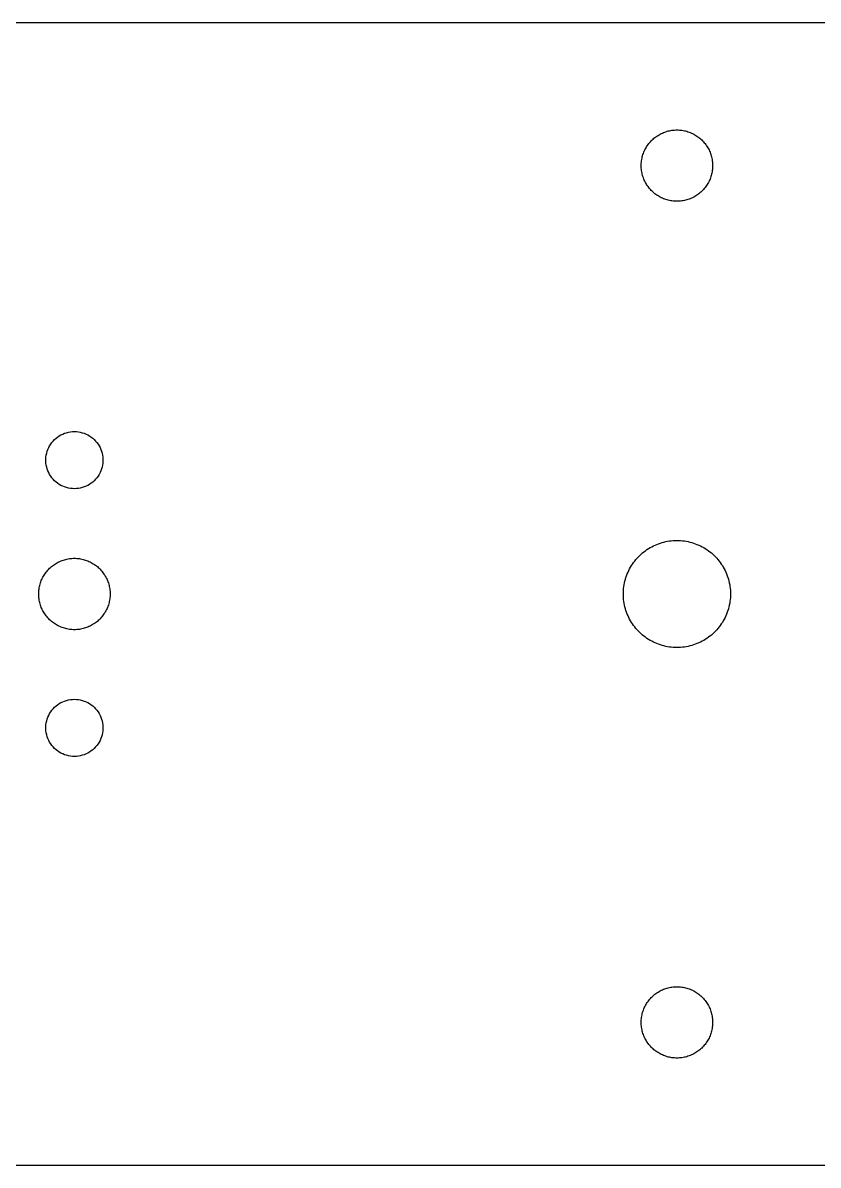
# Model space of a CAD drawing. Header units: metres. Extents: x -32 to 336, y -32 to 32.
# Drawn here: x 12.1 to 56.7, y -32 to 32 of the extents above; entities that cross this region are included whole.
import ezdxf

# ---------------------------------------------------------------- set-up
doc = ezdxf.new("R2010")
doc.units = ezdxf.units.M

msp = doc.modelspace()

# ---------------------------------------------------------------- linework, layer by layer
for p, q in [((304, 32), (0, 32)), ((47.5187, 25.576), (47.5744, 25.618)), ((47.5744, 25.618), (47.6316, 25.6581)), ((47.6316, 25.6581), (47.6902, 25.6961)), ((47.6902, 25.6961), (47.75, 25.732)), ((47.75, 25.732), (47.8111, 25.7659)), ((47.8111, 25.7659), (47.8733, 25.7976)), ((47.8733, 25.7976), (47.9365, 25.8271)), ((47.9365, 25.8271), (48.0008, 25.8544)), ((48.0008, 25.8544), (48.066, 25.8794)), ((48.066, 25.8794), (48.132, 25.9021)), ((48.132, 25.9021), (48.1987, 25.9225)), ((48.1987, 25.9225), (48.2662, 25.9406)), ((48.2662, 25.9406), (48.3342, 25.9563)), ((48.3342, 25.9563), (48.4027, 25.9696)), ((48.4027, 25.9696), (48.4717, 25.9805)), ((48.4717, 25.9805), (48.541, 25.989)), ((48.541, 25.989), (48.6105, 25.9951)), ((48.6105, 25.9951), (48.6802, 25.9988)), ((48.6802, 25.9988), (48.75, 26)), ((48.75, 26), (48.8198, 25.9988)), ((48.8198, 25.9988), (48.8895, 25.9951)), ((48.8895, 25.9951), (48.959, 25.989)), ((48.959, 25.989), (49.0283, 25.9805)), ((49.0283, 25.9805), (49.0973, 25.9696)), ((49.0973, 25.9696), (49.1658, 25.9563)), ((49.1658, 25.9563), (49.2338, 25.9406)), ((49.2338, 25.9406), (49.3013, 25.9225)), ((49.3013, 25.9225), (49.368, 25.9021)), ((49.368, 25.9021), (49.434, 25.8794)), ((49.434, 25.8794), (49.4992, 25.8544)), ((49.4992, 25.8544), (49.5635, 25.8271)), ((49.5635, 25.8271), (49.6267, 25.7976)), ((49.6267, 25.7976), (49.6889, 25.7659)), ((49.6889, 25.7659), (49.75, 25.732)), ((49.75, 25.732), (49.8098, 25.6961)), ((49.8098, 25.6961), (49.8684, 25.6581)), ((49.8684, 25.6581), (49.9256, 25.618)), ((49.9256, 25.618), (49.9813, 25.576)), ((46.9841, 24.9389), (47.018, 25)), ((47.018, 25), (47.0539, 25.0598)), ((47.0539, 25.0598), (47.0919, 25.1184)), ((47.0919, 25.1184), (47.132, 25.1756)), ((47.132, 25.1756), (47.174, 25.2313)), ((47.174, 25.2313), (47.2179, 25.2856)), ((47.2179, 25.2856), (47.2637, 25.3383)), ((47.2637, 25.3383), (47.3113, 25.3893)), ((47.3113, 25.3893), (47.3607, 25.4387)), ((47.3607, 25.4387), (47.4117, 25.4863)), ((47.4117, 25.4863), (47.4644, 25.5321)), ((47.4644, 25.5321), (47.5187, 25.576)), ((49.9813, 25.576), (50.0356, 25.5321)), ((50.0356, 25.5321), (50.0883, 25.4863)), ((50.0883, 25.4863), (50.1393, 25.4387)), ((50.1393, 25.4387), (50.1887, 25.3893)), ((50.1887, 25.3893), (50.2363, 25.3383)), ((50.2363, 25.3383), (50.2821, 25.2856)), ((50.2821, 25.2856), (50.326, 25.2313)), ((50.326, 25.2313), (50.368, 25.1756)), ((50.368, 25.1756), (50.4081, 25.1184)), ((50.4081, 25.1184), (50.4461, 25.0598)), ((50.4461, 25.0598), (50.482, 25)), ((50.482, 25), (50.5159, 24.9389)), ((46.7695, 24.2783), (46.7804, 24.3473)), ((46.7804, 24.3473), (46.7937, 24.4158)), ((46.7937, 24.4158), (46.8094, 24.4838)), ((46.8094, 24.4838), (46.8275, 24.5513)), ((46.8275, 24.5513), (46.8479, 24.618)), ((46.8479, 24.618), (46.8706, 24.684)), ((46.8706, 24.684), (46.8956, 24.7492)), ((46.8956, 24.7492), (46.9229, 24.8135)), ((46.9229, 24.8135), (46.9524, 24.8767)), ((46.9524, 24.8767), (46.9841, 24.9389)), ((50.5159, 24.9389), (50.5476, 24.8767)), ((50.5476, 24.8767), (50.5771, 24.8135)), ((50.5771, 24.8135), (50.6044, 24.7492)), ((50.6044, 24.7492), (50.6294, 24.684)), ((50.6294, 24.684), (50.6521, 24.618)), ((50.6521, 24.618), (50.6725, 24.5513)), ((50.6725, 24.5513), (50.6906, 24.4838)), ((50.6906, 24.4838), (50.7063, 24.4158)), ((50.7063, 24.4158), (50.7196, 24.3473)), ((50.7196, 24.3473), (50.7305, 24.2783)), ((46.75, 24), (46.7512, 24.0698)), ((46.7512, 23.9302), (46.75, 24)), ((46.7512, 24.0698), (46.7549, 24.1395)), ((46.7549, 23.8605), (46.7512, 23.9302)), ((46.7549, 24.1395), (46.761, 24.209)), ((46.761, 23.7909), (46.7549, 23.8605)), ((46.761, 24.209), (46.7695, 24.2783)), ((46.7695, 23.7216), (46.761, 23.7909)), ((46.7804, 23.6527), (46.7695, 23.7216)), ((50.7305, 23.7216), (50.7196, 23.6527)), ((50.7305, 24.2783), (50.739, 24.209)), ((50.739, 23.7909), (50.7305, 23.7216)), ((50.739, 24.209), (50.7451, 24.1395)), ((50.7451, 23.8605), (50.739, 23.7909)), ((50.7451, 24.1395), (50.7488, 24.0698)), ((50.7488, 23.9302), (50.7451, 23.8605)), ((50.7488, 24.0698), (50.75, 24)), ((50.75, 24), (50.7488, 23.9302)), ((46.7937, 23.5842), (46.7804, 23.6527)), ((46.8094, 23.5161), (46.7937, 23.5842)), ((46.8275, 23.4487), (46.8094, 23.5161)), ((46.8479, 23.382), (46.8275, 23.4487)), ((46.8706, 23.3159), (46.8479, 23.382)), ((46.8956, 23.2508), (46.8706, 23.3159)), ((46.9229, 23.1865), (46.8956, 23.2508)), ((46.9524, 23.1232), (46.9229, 23.1865)), ((46.9841, 23.0611), (46.9524, 23.1232)), ((47.018, 23), (46.9841, 23.0611)), ((50.5159, 23.0611), (50.482, 23)), ((50.5476, 23.1232), (50.5159, 23.0611)), ((50.5771, 23.1865), (50.5476, 23.1232)), ((50.6044, 23.2508), (50.5771, 23.1865)), ((50.6294, 23.3159), (50.6044, 23.2508)), ((50.6521, 23.382), (50.6294, 23.3159)), ((50.6725, 23.4487), (50.6521, 23.382)), ((50.6906, 23.5161), (50.6725, 23.4487)), ((50.7063, 23.5842), (50.6906, 23.5161)), ((50.7196, 23.6527), (50.7063, 23.5842)), ((47.0539, 22.9402), (47.018, 23)), ((47.0919, 22.8816), (47.0539, 22.9402)), ((47.132, 22.8244), (47.0919, 22.8816)), ((47.174, 22.7687), (47.132, 22.8244)), ((47.2179, 22.7144), (47.174, 22.7687)), ((47.2637, 22.6617), (47.2179, 22.7144)), ((47.3113, 22.6107), (47.2637, 22.6617)), ((47.3607, 22.5613), (47.3113, 22.6107)), ((47.4117, 22.5137), (47.3607, 22.5613)), ((47.4644, 22.4679), (47.4117, 22.5137)), ((47.5187, 22.424), (47.4644, 22.4679)), ((47.5744, 22.382), (47.5187, 22.424)), ((49.9813, 22.424), (49.9256, 22.382)), ((50.0356, 22.4679), (49.9813, 22.424)), ((50.0883, 22.5137), (50.0356, 22.4679)), ((50.1393, 22.5613), (50.0883, 22.5137)), ((50.1887, 22.6107), (50.1393, 22.5613)), ((50.2363, 22.6617), (50.1887, 22.6107)), ((50.2821, 22.7144), (50.2363, 22.6617)), ((50.326, 22.7687), (50.2821, 22.7144)), ((50.368, 22.8244), (50.326, 22.7687)), ((50.4081, 22.8816), (50.368, 22.8244)), ((50.4461, 22.9402), (50.4081, 22.8816)), ((50.482, 23), (50.4461, 22.9402)), ((47.6316, 22.3419), (47.5744, 22.382)), ((47.6902, 22.3039), (47.6316, 22.3419)), ((47.75, 22.2679), (47.6902, 22.3039)), ((47.8111, 22.2341), (47.75, 22.2679)), ((47.8733, 22.2024), (47.8111, 22.2341)), ((47.9365, 22.1729), (47.8733, 22.2024)), ((48.0008, 22.1456), (47.9365, 22.1729)), ((48.066, 22.1206), (48.0008, 22.1456)), ((48.132, 22.0979), (48.066, 22.1206)), ((48.1987, 22.0775), (48.132, 22.0979)), ((48.2662, 22.0594), (48.1987, 22.0775)), ((48.3342, 22.0437), (48.2662, 22.0594)), ((48.4027, 22.0304), (48.3342, 22.0437)), ((48.4717, 22.0195), (48.4027, 22.0304)), ((48.541, 22.011), (48.4717, 22.0195)), ((48.6105, 22.0049), (48.541, 22.011)), ((48.6802, 22.0012), (48.6105, 22.0049)), ((48.75, 22), (48.6802, 22.0012)), ((48.8198, 22.0012), (48.75, 22)), ((48.8895, 22.0049), (48.8198, 22.0012)), ((48.959, 22.011), (48.8895, 22.0049)), ((49.0283, 22.0195), (48.959, 22.011)), ((49.0973, 22.0304), (49.0283, 22.0195)), ((49.1658, 22.0437), (49.0973, 22.0304)), ((49.2338, 22.0594), (49.1658, 22.0437)), ((49.3013, 22.0775), (49.2338, 22.0594)), ((49.368, 22.0979), (49.3013, 22.0775)), ((49.434, 22.1206), (49.368, 22.0979)), ((49.4992, 22.1456), (49.434, 22.1206)), ((49.5635, 22.1729), (49.4992, 22.1456)), ((49.6267, 22.2024), (49.5635, 22.1729)), ((49.6889, 22.2341), (49.6267, 22.2024)), ((49.75, 22.2679), (49.6889, 22.2341)), ((49.8098, 22.3039), (49.75, 22.2679)), ((49.8684, 22.3419), (49.8098, 22.3039)), ((49.9256, 22.382), (49.8684, 22.3419)), ((14.2488, 8.9127), (14.3492, 8.96167)), ((14.3492, 8.96167), (14.4528, 9.00349)), ((14.4528, 9.00349), (14.559, 9.03801)), ((14.559, 9.03801), (14.6673, 9.06503)), ((14.6673, 9.06503), (14.7773, 9.08443)), ((14.7773, 9.08443), (14.8884, 9.0961)), ((14.8884, 9.0961), (15, 9.09999)), ((15, 9.09999), (15.1116, 9.0961)), ((15.1116, 9.0961), (15.2227, 9.08443)), ((15.2227, 9.08443), (15.3327, 9.06503)), ((15.3327, 9.06503), (15.441, 9.03801)), ((15.441, 9.03801), (15.5472, 9.00349)), ((15.5472, 9.00349), (15.6508, 8.96167)), ((15.6508, 8.96167), (15.7511, 8.9127)), ((13.6143, 8.29999), (13.6735, 8.3947)), ((13.6735, 8.3947), (13.7392, 8.48505)), ((13.7392, 8.48505), (13.811, 8.5706)), ((13.811, 8.5706), (13.8885, 8.65094)), ((13.8885, 8.65094), (13.9715, 8.72566)), ((13.9715, 8.72566), (14.0595, 8.79442)), ((14.0595, 8.79442), (14.1521, 8.85687)), ((14.1521, 8.85687), (14.2488, 8.9127)), ((15.7511, 8.9127), (15.8479, 8.85687)), ((15.8479, 8.85687), (15.9404, 8.79442)), ((15.9404, 8.79442), (16.0285, 8.72566)), ((16.0285, 8.72566), (16.1115, 8.65094)), ((16.1115, 8.65094), (16.189, 8.5706)), ((16.189, 8.5706), (16.2608, 8.48505)), ((16.2608, 8.48505), (16.3264, 8.3947)), ((16.3264, 8.3947), (16.3856, 8.29999)), ((13.4088, 7.66724), (13.4243, 7.77783)), ((13.4243, 7.77783), (13.4475, 7.88707)), ((13.4475, 7.88707), (13.4783, 7.99442)), ((13.4783, 7.99442), (13.5165, 8.09937)), ((13.5165, 8.09937), (13.5619, 8.20139)), ((13.5619, 8.20139), (13.6143, 8.29999)), ((16.3856, 8.29999), (16.4381, 8.20139)), ((16.4381, 8.20139), (16.4835, 8.09937)), ((16.4835, 8.09937), (16.5217, 7.99442)), ((16.5217, 7.99442), (16.5525, 7.88707)), ((16.5525, 7.88707), (16.5757, 7.77783)), ((16.5757, 7.77783), (16.5912, 7.66724)), ((13.401, 7.55583), (13.4088, 7.66724)), ((13.401, 7.44415), (13.401, 7.55583)), ((13.4088, 7.33275), (13.401, 7.44415)), ((13.4243, 7.22215), (13.4088, 7.33275)), ((13.4475, 7.11292), (13.4243, 7.22215)), ((13.4783, 7.00557), (13.4475, 7.11292)), ((16.5525, 7.11292), (16.5217, 7.00557)), ((16.5757, 7.22215), (16.5525, 7.11292)), ((16.5912, 7.33275), (16.5757, 7.22215)), ((16.5912, 7.66724), (16.599, 7.55583)), ((16.599, 7.44415), (16.5912, 7.33275)), ((16.599, 7.55583), (16.599, 7.44415)), ((13.5165, 6.90062), (13.4783, 7.00557)), ((13.5619, 6.7986), (13.5165, 6.90062)), ((13.6143, 6.7), (13.5619, 6.7986)), ((13.6735, 6.60529), (13.6143, 6.7)), ((13.7392, 6.51494), (13.6735, 6.60529)), ((13.811, 6.42938), (13.7392, 6.51494)), ((13.8885, 6.34904), (13.811, 6.42938)), ((16.189, 6.42938), (16.1115, 6.34904)), ((16.2608, 6.51494), (16.189, 6.42938)), ((16.3264, 6.60529), (16.2608, 6.51494)), ((16.3856, 6.7), (16.3264, 6.60529)), ((16.4381, 6.7986), (16.3856, 6.7)), ((16.4835, 6.90062), (16.4381, 6.7986)), ((16.5217, 7.00557), (16.4835, 6.90062)), ((13.9715, 6.27432), (13.8885, 6.34904)), ((14.0595, 6.20557), (13.9715, 6.27432)), ((14.1521, 6.14311), (14.0595, 6.20557)), ((14.2488, 6.08728), (14.1521, 6.14311)), ((14.3492, 6.03831), (14.2488, 6.08728)), ((14.4528, 5.99649), (14.3492, 6.03831)), ((14.559, 5.96198), (14.4528, 5.99649)), ((14.6673, 5.93495), (14.559, 5.96198)), ((14.7773, 5.91556), (14.6673, 5.93495)), ((14.8884, 5.90388), (14.7773, 5.91556)), ((15, 5.89999), (14.8884, 5.90388)), ((15.1116, 5.90388), (15, 5.89999)), ((15.2227, 5.91556), (15.1116, 5.90388)), ((15.3327, 5.93495), (15.2227, 5.91556)), ((15.441, 5.96198), (15.3327, 5.93495)), ((15.5472, 5.99649), (15.441, 5.96198)), ((15.6508, 6.03831), (15.5472, 5.99649)), ((15.7511, 6.08728), (15.6508, 6.03831)), ((15.8479, 6.14311), (15.7511, 6.08728)), ((15.9404, 6.20557), (15.8479, 6.14311)), ((16.0285, 6.27432), (15.9404, 6.20557)), ((16.1115, 6.34904), (16.0285, 6.27432)), ((47.1602, 2.54414), (47.25, 2.59807)), ((47.25, 2.59807), (47.3416, 2.64883)), ((47.3416, 2.64883), (47.4349, 2.69638)), ((47.4349, 2.69638), (47.5298, 2.74063)), ((47.5298, 2.74063), (47.6262, 2.78154)), ((47.6262, 2.78154), (47.724, 2.81908)), ((47.724, 2.81908), (47.823, 2.85316)), ((47.823, 2.85316), (47.9231, 2.88377)), ((47.9231, 2.88377), (48.0242, 2.91087)), ((48.0242, 2.91087), (48.1263, 2.93443)), ((48.1263, 2.93443), (48.2291, 2.95442)), ((48.2291, 2.95442), (48.3325, 2.97079)), ((48.3325, 2.97079), (48.4364, 2.98355)), ((48.4364, 2.98355), (48.5407, 2.99269)), ((48.5407, 2.99269), (48.6453, 2.99817)), ((48.6453, 2.99817), (48.75, 3)), ((48.75, 3), (48.8547, 2.99817)), ((48.8547, 2.99817), (48.9593, 2.99269)), ((48.9593, 2.99269), (49.0636, 2.98355)), ((49.0636, 2.98355), (49.1675, 2.97079)), ((49.1675, 2.97079), (49.2709, 2.95442)), ((49.2709, 2.95442), (49.3737, 2.93443)), ((49.3737, 2.93443), (49.4758, 2.91087)), ((49.4758, 2.91087), (49.5769, 2.88377)), ((49.5769, 2.88377), (49.677, 2.85316)), ((49.677, 2.85316), (49.776, 2.81908)), ((49.776, 2.81908), (49.8738, 2.78154)), ((49.8738, 2.78154), (49.9702, 2.74063)), ((49.9702, 2.74063), (50.0651, 2.69638)), ((50.0651, 2.69638), (50.1584, 2.64883)), ((50.1584, 2.64883), (50.25, 2.59807)), ((50.25, 2.59807), (50.3398, 2.54414)), ((14.382, 1.9021), (14.4487, 1.92252)), ((14.4487, 1.92252), (14.5161, 1.94058)), ((14.5161, 1.94058), (14.5842, 1.95628)), ((14.5842, 1.95628), (14.6527, 1.9696)), ((14.6527, 1.9696), (14.7216, 1.98053)), ((14.7216, 1.98053), (14.7909, 1.98903)), ((14.7909, 1.98903), (14.8605, 1.99512)), ((14.8605, 1.99512), (14.9302, 1.99878)), ((14.9302, 1.99878), (15, 2)), ((15, 2), (15.0698, 1.99878)), ((15.0698, 1.99878), (15.1395, 1.99512)), ((15.1395, 1.99512), (15.209, 1.98903)), ((15.209, 1.98903), (15.2783, 1.98053)), ((15.2783, 1.98053), (15.3473, 1.9696)), ((15.3473, 1.9696), (15.4158, 1.95628)), ((15.4158, 1.95628), (15.4838, 1.94058)), ((15.4838, 1.94058), (15.5513, 1.92252)), ((15.5513, 1.92252), (15.618, 1.9021)), ((46.386, 1.84697), (46.4519, 1.92836)), ((46.4519, 1.92836), (46.5206, 2.00739)), ((46.5206, 2.00739), (46.592, 2.08397)), ((46.592, 2.08397), (46.666, 2.158)), ((46.666, 2.158), (46.7426, 2.22943)), ((46.7426, 2.22943), (46.8216, 2.29813)), ((46.8216, 2.29813), (46.903, 2.36403)), ((46.903, 2.36403), (46.9866, 2.42705)), ((46.9866, 2.42705), (47.0724, 2.48711)), ((47.0724, 2.48711), (47.1602, 2.54414)), ((50.3398, 2.54414), (50.4276, 2.48711)), ((50.4276, 2.48711), (50.5134, 2.42705)), ((50.5134, 2.42705), (50.597, 2.36403)), ((50.597, 2.36403), (50.6784, 2.29813)), ((50.6784, 2.29813), (50.7574, 2.22943)), ((50.7574, 2.22943), (50.834, 2.158)), ((50.834, 2.158), (50.908, 2.08397)), ((50.908, 2.08397), (50.9794, 2.00739)), ((50.9794, 2.00739), (51.0481, 1.92836)), ((51.0481, 1.92836), (51.114, 1.84697)), ((13.424, 1.23131), (13.4679, 1.28557)), ((13.4679, 1.28557), (13.5137, 1.33826)), ((13.5137, 1.33826), (13.5613, 1.38931)), ((13.5613, 1.38931), (13.6107, 1.43867)), ((13.6107, 1.43867), (13.6617, 1.48628)), ((13.6617, 1.48628), (13.7144, 1.53207)), ((13.7144, 1.53207), (13.7687, 1.57602)), ((13.7687, 1.57602), (13.8244, 1.61803)), ((13.8244, 1.61803), (13.8816, 1.65807)), ((13.8816, 1.65807), (13.9402, 1.69609)), ((13.9402, 1.69609), (14, 1.73204)), ((14, 1.73204), (14.0611, 1.76588)), ((14.0611, 1.76588), (14.1232, 1.79758)), ((14.1232, 1.79758), (14.1865, 1.82709)), ((14.1865, 1.82709), (14.2508, 1.85435)), ((14.2508, 1.85435), (14.3159, 1.87938)), ((14.3159, 1.87938), (14.382, 1.9021)), ((15.618, 1.9021), (15.684, 1.87938)), ((15.684, 1.87938), (15.7492, 1.85435)), ((15.7492, 1.85435), (15.8135, 1.82709)), ((15.8135, 1.82709), (15.8767, 1.79758)), ((15.8767, 1.79758), (15.9389, 1.76588)), ((15.9389, 1.76588), (16, 1.73204)), ((16, 1.73204), (16.0598, 1.69609)), ((16.0598, 1.69609), (16.1184, 1.65807)), ((16.1184, 1.65807), (16.1756, 1.61803)), ((16.1756, 1.61803), (16.2313, 1.57602)), ((16.2313, 1.57602), (16.2856, 1.53207)), ((16.2856, 1.53207), (16.3383, 1.48628)), ((16.3383, 1.48628), (16.3893, 1.43867)), ((16.3893, 1.43867), (16.4387, 1.38931)), ((16.4387, 1.38931), (16.4863, 1.33826)), ((16.4863, 1.33826), (16.5321, 1.28557)), ((16.5321, 1.28557), (16.576, 1.23131)), ((46.0094, 1.2202), (46.0536, 1.31511)), ((46.0536, 1.31511), (46.1012, 1.4084)), ((46.1012, 1.4084), (46.1519, 1.49998)), ((46.1519, 1.49998), (46.2059, 1.58975)), ((46.2059, 1.58975), (46.2629, 1.67757)), ((46.2629, 1.67757), (46.323, 1.76335)), ((46.323, 1.76335), (46.386, 1.84697)), ((51.114, 1.84697), (51.177, 1.76335)), ((51.177, 1.76335), (51.2371, 1.67757)), ((51.2371, 1.67757), (51.2941, 1.58975)), ((51.2941, 1.58975), (51.3481, 1.49998)), ((51.3481, 1.49998), (51.3988, 1.4084)), ((51.3988, 1.4084), (51.4464, 1.31511)), ((51.4464, 1.31511), (51.4906, 1.2202)), ((13.0979, 0.618027), (13.1206, 0.684036)), ((13.1206, 0.684036), (13.1456, 0.749207)), ((13.1456, 0.749207), (13.1729, 0.813461)), ((13.1729, 0.813461), (13.2024, 0.87674)), ((13.2024, 0.87674), (13.2341, 0.938934)), ((13.2341, 0.938934), (13.2679, 0.999985)), ((13.2679, 0.999985), (13.3039, 1.05983)), ((13.3039, 1.05983), (13.3419, 1.11838)), ((13.3419, 1.11838), (13.382, 1.17557)), ((13.382, 1.17557), (13.424, 1.23131)), ((16.576, 1.23131), (16.618, 1.17557)), ((16.618, 1.17557), (16.6581, 1.11838)), ((16.6581, 1.11838), (16.6961, 1.05983)), ((16.6961, 1.05983), (16.732, 0.999985)), ((16.732, 0.999985), (16.7659, 0.938934)), ((16.7659, 0.938934), (16.7976, 0.87674)), ((16.7976, 0.87674), (16.8271, 0.813461)), ((16.8271, 0.813461), (16.8544, 0.749207)), ((16.8544, 0.749207), (16.8794, 0.684036)), ((16.8794, 0.684036), (16.9021, 0.618027)), ((45.8156, 0.623734), (45.8391, 0.725754)), ((45.8391, 0.725754), (45.8662, 0.826904)), ((45.8662, 0.826904), (45.8968, 0.927048)), ((45.8968, 0.927048), (45.9309, 1.02605)), ((45.9309, 1.02605), (45.9685, 1.12381)), ((45.9685, 1.12381), (46.0094, 1.2202)), ((51.4906, 1.2202), (51.5315, 1.12381)), ((51.5315, 1.12381), (51.5691, 1.02605)), ((51.5691, 1.02605), (51.6032, 0.927048)), ((51.6032, 0.927048), (51.6338, 0.826904)), ((51.6338, 0.826904), (51.6609, 0.725754)), ((51.6609, 0.725754), (51.6844, 0.623734)), ((13, 0), (13.0012, 0.069794)), ((13.0012, -0.069794), (13, 0)), ((13.0012, 0.069794), (13.0049, 0.139511)), ((13.0049, 0.139511), (13.011, 0.209045)), ((13.011, 0.209045), (13.0195, 0.278336)), ((13.0195, 0.278336), (13.0304, 0.34729)), ((13.0304, 0.34729), (13.0437, 0.415817)), ((13.0437, 0.415817), (13.0594, 0.483841)), ((13.0594, 0.483841), (13.0775, 0.55127)), ((13.0775, 0.55127), (13.0979, 0.618027)), ((16.9021, 0.618027), (16.9225, 0.55127)), ((16.9225, 0.55127), (16.9406, 0.483841)), ((16.9406, 0.483841), (16.9563, 0.415817)), ((16.9563, 0.415817), (16.9696, 0.34729)), ((16.9696, 0.34729), (16.9805, 0.278336)), ((16.9805, 0.278336), (16.989, 0.209045)), ((16.989, 0.209045), (16.9951, 0.139511)), ((16.9951, 0.139511), (16.9988, 0.069794)), ((16.9988, 0.069794), (17, 0)), ((17, 0), (16.9988, -0.069794)), ((45.75, 0), (45.7518, 0.104691)), ((45.7518, -0.104691), (45.75, 0)), ((45.7518, 0.104691), (45.7573, 0.209259)), ((45.7573, 0.209259), (45.7664, 0.313583)), ((45.7664, 0.313583), (45.7792, 0.417511)), ((45.7792, 0.417511), (45.7956, 0.520935)), ((45.7956, 0.520935), (45.8156, 0.623734)), ((51.6844, 0.623734), (51.7044, 0.520935)), ((51.7044, 0.520935), (51.7208, 0.417511)), ((51.7208, 0.417511), (51.7336, 0.313583)), ((51.7336, 0.313583), (51.7427, 0.209259)), ((51.7427, 0.209259), (51.7482, 0.104691)), ((51.7482, 0.104691), (51.75, 0)), ((51.75, 0), (51.7482, -0.104691)), ((13.0049, -0.139511), (13.0012, -0.069794)), ((13.011, -0.209045), (13.0049, -0.139511)), ((13.0195, -0.278336), (13.011, -0.209045)), ((13.0304, -0.34729), (13.0195, -0.278336)), ((13.0437, -0.415817), (13.0304, -0.34729)), ((13.0594, -0.483841), (13.0437, -0.415817)), ((13.0775, -0.55127), (13.0594, -0.483841)), ((13.0979, -0.618027), (13.0775, -0.55127)), ((13.1206, -0.684036), (13.0979, -0.618027)), ((16.9021, -0.618027), (16.8794, -0.684036)), ((16.9225, -0.55127), (16.9021, -0.618027)), ((16.9406, -0.483841), (16.9225, -0.55127)), ((16.9563, -0.415817), (16.9406, -0.483841)), ((16.9696, -0.34729), (16.9563, -0.415817)), ((16.9805, -0.278336), (16.9696, -0.34729)), ((16.989, -0.209045), (16.9805, -0.278336)), ((16.9951, -0.139511), (16.989, -0.209045)), ((16.9988, -0.069794), (16.9951, -0.139511)), ((45.7573, -0.209259), (45.7518, -0.104691)), ((45.7664, -0.313583), (45.7573, -0.209259)), ((45.7792, -0.417511), (45.7664, -0.313583)), ((45.7956, -0.520935), (45.7792, -0.417511)), ((45.8156, -0.623734), (45.7956, -0.520935)), ((45.8391, -0.725754), (45.8156, -0.623734)), ((51.6844, -0.623734), (51.6609, -0.725754)), ((51.7044, -0.520935), (51.6844, -0.623734)), ((51.7208, -0.417511), (51.7044, -0.520935)), ((51.7336, -0.313583), (51.7208, -0.417511)), ((51.7427, -0.209259), (51.7336, -0.313583)), ((51.7482, -0.104691), (51.7427, -0.209259)), ((13.1456, -0.749207), (13.1206, -0.684036)), ((13.1729, -0.813461), (13.1456, -0.749207)), ((13.2024, -0.87674), (13.1729, -0.813461)), ((13.2341, -0.938934), (13.2024, -0.87674)), ((13.2679, -1), (13.2341, -0.938934)), ((13.3039, -1.05983), (13.2679, -1)), ((13.3419, -1.11838), (13.3039, -1.05983)), ((13.382, -1.17557), (13.3419, -1.11838)), ((13.424, -1.23131), (13.382, -1.17557)), ((13.4679, -1.28557), (13.424, -1.23131)), ((16.576, -1.23131), (16.5321, -1.28557)), ((16.618, -1.17557), (16.576, -1.23131)), ((16.6581, -1.11838), (16.618, -1.17557)), ((16.6961, -1.05983), (16.6581, -1.11838)), ((16.732, -1), (16.6961, -1.05983)), ((16.7659, -0.938934), (16.732, -1)), ((16.7976, -0.87674), (16.7659, -0.938934)), ((16.8271, -0.813461), (16.7976, -0.87674)), ((16.8544, -0.749207), (16.8271, -0.813461)), ((16.8794, -0.684036), (16.8544, -0.749207)), ((45.8662, -0.826904), (45.8391, -0.725754)), ((45.8968, -0.927048), (45.8662, -0.826904)), ((45.9309, -1.02605), (45.8968, -0.927048)), ((45.9685, -1.12381), (45.9309, -1.02605)), ((46.0094, -1.2202), (45.9685, -1.12381)), ((46.0536, -1.31511), (46.0094, -1.2202)), ((51.4906, -1.2202), (51.4464, -1.31511)), ((51.5315, -1.12381), (51.4906, -1.2202)), ((51.5691, -1.02605), (51.5315, -1.12381)), ((51.6032, -0.927048), (51.5691, -1.02605)), ((51.6338, -0.826904), (51.6032, -0.927048)), ((51.6609, -0.725754), (51.6338, -0.826904)), ((13.5137, -1.33826), (13.4679, -1.28557)), ((13.5613, -1.38931), (13.5137, -1.33826)), ((13.6107, -1.43867), (13.5613, -1.38931)), ((13.6617, -1.48628), (13.6107, -1.43867)), ((13.7144, -1.53207), (13.6617, -1.48628)), ((13.7687, -1.57602), (13.7144, -1.53207)), ((13.8244, -1.61803), (13.7687, -1.57602)), ((13.8816, -1.65807), (13.8244, -1.61803)), ((13.9402, -1.69609), (13.8816, -1.65807)), ((14, -1.73204), (13.9402, -1.69609)), ((14.0611, -1.76588), (14, -1.73204)), ((14.1232, -1.79758), (14.0611, -1.76588)), ((14.1865, -1.82709), (14.1232, -1.79758)), ((14.2508, -1.85435), (14.1865, -1.82709)), ((14.3159, -1.87938), (14.2508, -1.85435)), ((14.382, -1.9021), (14.3159, -1.87938)), ((14.4487, -1.92252), (14.382, -1.9021)), ((15.618, -1.9021), (15.5513, -1.92252)), ((15.684, -1.87938), (15.618, -1.9021)), ((15.7492, -1.85435), (15.684, -1.87938)), ((15.8135, -1.82709), (15.7492, -1.85435)), ((15.8767, -1.79758), (15.8135, -1.82709)), ((15.9389, -1.76588), (15.8767, -1.79758)), ((16, -1.73204), (15.9389, -1.76588)), ((16.0598, -1.69609), (16, -1.73204)), ((16.1184, -1.65807), (16.0598, -1.69609)), ((16.1756, -1.61803), (16.1184, -1.65807)), ((16.2313, -1.57602), (16.1756, -1.61803)), ((16.2856, -1.53207), (16.2313, -1.57602)), ((16.3383, -1.48628), (16.2856, -1.53207)), ((16.3893, -1.43867), (16.3383, -1.48628)), ((16.4387, -1.38931), (16.3893, -1.43867)), ((16.4863, -1.33826), (16.4387, -1.38931)), ((16.5321, -1.28557), (16.4863, -1.33826)), ((46.1012, -1.4084), (46.0536, -1.31511)), ((46.1519, -1.5), (46.1012, -1.4084)), ((46.2059, -1.58975), (46.1519, -1.5)), ((46.2629, -1.67757), (46.2059, -1.58975)), ((46.323, -1.76335), (46.2629, -1.67757)), ((46.386, -1.84697), (46.323, -1.76335)), ((46.4519, -1.92836), (46.386, -1.84697)), ((51.114, -1.84697), (51.0481, -1.92836)), ((51.177, -1.76335), (51.114, -1.84697)), ((51.2371, -1.67757), (51.177, -1.76335)), ((51.2941, -1.58975), (51.2371, -1.67757)), ((51.3481, -1.5), (51.2941, -1.58975)), ((51.3988, -1.4084), (51.3481, -1.5)), ((51.4464, -1.31511), (51.3988, -1.4084)), ((14.5161, -1.94058), (14.4487, -1.92252)), ((14.5842, -1.95628), (14.5161, -1.94058)), ((14.6527, -1.9696), (14.5842, -1.95628)), ((14.7216, -1.98053), (14.6527, -1.9696)), ((14.7909, -1.98903), (14.7216, -1.98053)), ((14.8605, -1.99512), (14.7909, -1.98903)), ((14.9302, -1.99878), (14.8605, -1.99512)), ((15, -2), (14.9302, -1.99878)), ((15.0698, -1.99878), (15, -2)), ((15.1395, -1.99512), (15.0698, -1.99878)), ((15.209, -1.98903), (15.1395, -1.99512)), ((15.2783, -1.98053), (15.209, -1.98903)), ((15.3473, -1.9696), (15.2783, -1.98053)), ((15.4158, -1.95628), (15.3473, -1.9696)), ((15.4838, -1.94058), (15.4158, -1.95628)), ((15.5513, -1.92252), (15.4838, -1.94058)), ((46.5206, -2.00739), (46.4519, -1.92836)), ((46.592, -2.08397), (46.5206, -2.00739)), ((46.666, -2.158), (46.592, -2.08397)), ((46.7426, -2.22943), (46.666, -2.158)), ((46.8216, -2.29813), (46.7426, -2.22943)), ((46.903, -2.36403), (46.8216, -2.29813)), ((46.9866, -2.42705), (46.903, -2.36403)), ((47.0724, -2.48711), (46.9866, -2.42705)), ((47.1602, -2.54414), (47.0724, -2.48711)), ((47.25, -2.59807), (47.1602, -2.54414)), ((50.3398, -2.54414), (50.25, -2.59807)), ((50.4276, -2.48711), (50.3398, -2.54414)), ((50.5134, -2.42705), (50.4276, -2.48711)), ((50.597, -2.36403), (50.5134, -2.42705)), ((50.6784, -2.29813), (50.597, -2.36403)), ((50.7574, -2.22943), (50.6784, -2.29813)), ((50.834, -2.158), (50.7574, -2.22943)), ((50.908, -2.08397), (50.834, -2.158)), ((50.9794, -2.00739), (50.908, -2.08397)), ((51.0481, -1.92836), (50.9794, -2.00739)), ((47.3416, -2.64883), (47.25, -2.59807)), ((47.4349, -2.69638), (47.3416, -2.64883)), ((47.5298, -2.74063), (47.4349, -2.69638)), ((47.6262, -2.78154), (47.5298, -2.74063)), ((47.724, -2.81908), (47.6262, -2.78154)), ((47.823, -2.85316), (47.724, -2.81908)), ((47.9231, -2.88377), (47.823, -2.85316)), ((48.0242, -2.91087), (47.9231, -2.88377)), ((48.1263, -2.93443), (48.0242, -2.91087)), ((48.2291, -2.95442), (48.1263, -2.93443)), ((48.3325, -2.97079), (48.2291, -2.95442)), ((48.4364, -2.98355), (48.3325, -2.97079)), ((48.5407, -2.99269), (48.4364, -2.98355)), ((48.6453, -2.99817), (48.5407, -2.99269)), ((48.75, -3), (48.6453, -2.99817)), ((48.8547, -2.99817), (48.75, -3)), ((48.9593, -2.99269), (48.8547, -2.99817)), ((49.0636, -2.98355), (48.9593, -2.99269)), ((49.1675, -2.97079), (49.0636, -2.98355)), ((49.2709, -2.95442), (49.1675, -2.97079)), ((49.3737, -2.93443), (49.2709, -2.95442)), ((49.4758, -2.91087), (49.3737, -2.93443)), ((49.5769, -2.88377), (49.4758, -2.91087)), ((49.677, -2.85316), (49.5769, -2.88377)), ((49.776, -2.81908), (49.677, -2.85316)), ((49.8738, -2.78154), (49.776, -2.81908)), ((49.9702, -2.74063), (49.8738, -2.78154)), ((50.0651, -2.69638), (49.9702, -2.74063)), ((50.1584, -2.64883), (50.0651, -2.69638)), ((50.25, -2.59807), (50.1584, -2.64883)), ((13.811, -6.42938), (13.8885, -6.34904)), ((13.8885, -6.34904), (13.9715, -6.27432)), ((13.9715, -6.27432), (14.0595, -6.20557)), ((14.0595, -6.20557), (14.1521, -6.14311)), ((14.1521, -6.14311), (14.2488, -6.08728)), ((14.2488, -6.08728), (14.3492, -6.03831)), ((14.3492, -6.03831), (14.4528, -5.99649)), ((14.4528, -5.99649), (14.559, -5.96198)), ((14.559, -5.96198), (14.6673, -5.93495)), ((14.6673, -5.93495), (14.7773, -5.91556)), ((14.7773, -5.91556), (14.8884, -5.90388)), ((14.8884, -5.90388), (15, -5.89999)), ((15, -5.89999), (15.1116, -5.90388)), ((15.1116, -5.90388), (15.2227, -5.91556)), ((15.2227, -5.91556), (15.3327, -5.93495)), ((15.3327, -5.93495), (15.441, -5.96198)), ((15.441, -5.96198), (15.5472, -5.99649)), ((15.5472, -5.99649), (15.6508, -6.03831)), ((15.6508, -6.03831), (15.7511, -6.08728)), ((15.7511, -6.08728), (15.8479, -6.14311)), ((15.8479, -6.14311), (15.9404, -6.20557)), ((15.9404, -6.20557), (16.0285, -6.27432)), ((16.0285, -6.27432), (16.1115, -6.34904)), ((16.1115, -6.34904), (16.189, -6.42938)), ((13.4475, -7.11292), (13.4783, -7.00557)), ((13.4783, -7.00557), (13.5165, -6.90062)), ((13.5165, -6.90062), (13.5619, -6.7986)), ((13.5619, -6.7986), (13.6143, -6.7)), ((13.6143, -6.7), (13.6735, -6.60529)), ((13.6735, -6.60529), (13.7392, -6.51494)), ((13.7392, -6.51494), (13.811, -6.42938)), ((16.189, -6.42938), (16.2608, -6.51494)), ((16.2608, -6.51494), (16.3264, -6.60529)), ((16.3264, -6.60529), (16.3856, -6.7)), ((16.3856, -6.7), (16.4381, -6.7986)), ((16.4381, -6.7986), (16.4835, -6.90062)), ((16.4835, -6.90062), (16.5217, -7.00557)), ((16.5217, -7.00557), (16.5525, -7.11292)), ((13.401, -7.44415), (13.4088, -7.33275)), ((13.401, -7.55583), (13.401, -7.44415)), ((13.4088, -7.66724), (13.401, -7.55583)), ((13.4088, -7.33275), (13.4243, -7.22215)), ((13.4243, -7.77783), (13.4088, -7.66724)), ((13.4243, -7.22215), (13.4475, -7.11292)), ((16.5525, -7.11292), (16.5757, -7.22215)), ((16.5757, -7.22215), (16.5912, -7.33275)), ((16.5912, -7.66724), (16.5757, -7.77783)), ((16.5912, -7.33275), (16.599, -7.44415)), ((16.599, -7.55583), (16.5912, -7.66724)), ((16.599, -7.44415), (16.599, -7.55583)), ((13.4475, -7.88707), (13.4243, -7.77783)), ((13.4783, -7.99442), (13.4475, -7.88707)), ((13.5165, -8.09937), (13.4783, -7.99442)), ((13.5619, -8.20139), (13.5165, -8.09937)), ((13.6143, -8.29999), (13.5619, -8.20139)), ((13.6735, -8.3947), (13.6143, -8.29999)), ((16.3856, -8.29999), (16.3264, -8.3947)), ((16.4381, -8.20139), (16.3856, -8.29999)), ((16.4835, -8.09937), (16.4381, -8.20139)), ((16.5217, -7.99442), (16.4835, -8.09937)), ((16.5525, -7.88707), (16.5217, -7.99442)), ((16.5757, -7.77783), (16.5525, -7.88707)), ((13.7392, -8.48505), (13.6735, -8.3947)), ((13.811, -8.5706), (13.7392, -8.48505)), ((13.8885, -8.65094), (13.811, -8.5706)), ((13.9715, -8.72566), (13.8885, -8.65094)), ((14.0595, -8.79442), (13.9715, -8.72566)), ((14.1521, -8.85687), (14.0595, -8.79442)), ((14.2488, -8.9127), (14.1521, -8.85687)), ((14.3492, -8.96167), (14.2488, -8.9127)), ((15.7511, -8.9127), (15.6508, -8.96167)), ((15.8479, -8.85687), (15.7511, -8.9127)), ((15.9404, -8.79442), (15.8479, -8.85687)), ((16.0285, -8.72566), (15.9404, -8.79442)), ((16.1115, -8.65094), (16.0285, -8.72566)), ((16.189, -8.5706), (16.1115, -8.65094)), ((16.2608, -8.48505), (16.189, -8.5706)), ((16.3264, -8.3947), (16.2608, -8.48505)), ((14.4528, -9.00349), (14.3492, -8.96167)), ((14.559, -9.03801), (14.4528, -9.00349)), ((14.6673, -9.06503), (14.559, -9.03801)), ((14.7773, -9.08443), (14.6673, -9.06503)), ((14.8884, -9.0961), (14.7773, -9.08443)), ((15, -9.09999), (14.8884, -9.0961)), ((15.1116, -9.0961), (15, -9.09999)), ((15.2227, -9.08443), (15.1116, -9.0961)), ((15.3327, -9.06503), (15.2227, -9.08443)), ((15.441, -9.03801), (15.3327, -9.06503)), ((15.5472, -9.00349), (15.441, -9.03801)), ((15.6508, -8.96167), (15.5472, -9.00349)), ((47.5187, -22.424), (47.5744, -22.382)), ((47.5744, -22.382), (47.6316, -22.3419)), ((47.6316, -22.3419), (47.6902, -22.3039)), ((47.6902, -22.3039), (47.75, -22.2679)), ((47.75, -22.2679), (47.8111, -22.2341)), ((47.8111, -22.2341), (47.8733, -22.2024)), ((47.8733, -22.2024), (47.9365, -22.1729)), ((47.9365, -22.1729), (48.0008, -22.1456)), ((48.0008, -22.1456), (48.066, -22.1206)), ((48.066, -22.1206), (48.132, -22.0979)), ((48.132, -22.0979), (48.1987, -22.0775)), ((48.1987, -22.0775), (48.2662, -22.0594)), ((48.2662, -22.0594), (48.3342, -22.0437)), ((48.3342, -22.0437), (48.4027, -22.0304)), ((48.4027, -22.0304), (48.4717, -22.0195)), ((48.4717, -22.0195), (48.541, -22.011)), ((48.541, -22.011), (48.6105, -22.0049)), ((48.6105, -22.0049), (48.6802, -22.0012)), ((48.6802, -22.0012), (48.75, -22)), ((48.75, -22), (48.8198, -22.0012)), ((48.8198, -22.0012), (48.8895, -22.0049)), ((48.8895, -22.0049), (48.959, -22.011)), ((48.959, -22.011), (49.0283, -22.0195)), ((49.0283, -22.0195), (49.0973, -22.0304)), ((49.0973, -22.0304), (49.1658, -22.0437)), ((49.1658, -22.0437), (49.2338, -22.0594)), ((49.2338, -22.0594), (49.3013, -22.0775)), ((49.3013, -22.0775), (49.368, -22.0979)), ((49.368, -22.0979), (49.434, -22.1206)), ((49.434, -22.1206), (49.4992, -22.1456)), ((49.4992, -22.1456), (49.5635, -22.1729)), ((49.5635, -22.1729), (49.6267, -22.2024)), ((49.6267, -22.2024), (49.6889, -22.2341)), ((49.6889, -22.2341), (49.75, -22.2679)), ((49.75, -22.2679), (49.8098, -22.3039)), ((49.8098, -22.3039), (49.8684, -22.3419)), ((49.8684, -22.3419), (49.9256, -22.382)), ((49.9256, -22.382), (49.9813, -22.424)), ((46.9841, -23.0611), (47.018, -23)), ((47.018, -23), (47.0539, -22.9402)), ((47.0539, -22.9402), (47.0919, -22.8816)), ((47.0919, -22.8816), (47.132, -22.8244)), ((47.132, -22.8244), (47.174, -22.7687)), ((47.174, -22.7687), (47.2179, -22.7144)), ((47.2179, -22.7144), (47.2637, -22.6617)), ((47.2637, -22.6617), (47.3113, -22.6107)), ((47.3113, -22.6107), (47.3607, -22.5613)), ((47.3607, -22.5613), (47.4117, -22.5137)), ((47.4117, -22.5137), (47.4644, -22.4679)), ((47.4644, -22.4679), (47.5187, -22.424)), ((49.9813, -22.424), (50.0356, -22.4679)), ((50.0356, -22.4679), (50.0883, -22.5137)), ((50.0883, -22.5137), (50.1393, -22.5613)), ((50.1393, -22.5613), (50.1887, -22.6107)), ((50.1887, -22.6107), (50.2363, -22.6617)), ((50.2363, -22.6617), (50.2821, -22.7144)), ((50.2821, -22.7144), (50.326, -22.7687)), ((50.326, -22.7687), (50.368, -22.8244)), ((50.368, -22.8244), (50.4081, -22.8816)), ((50.4081, -22.8816), (50.4461, -22.9402)), ((50.4461, -22.9402), (50.482, -23)), ((50.482, -23), (50.5159, -23.0611)), ((46.7695, -23.7216), (46.7804, -23.6527)), ((46.7804, -23.6527), (46.7937, -23.5842)), ((46.7937, -23.5842), (46.8094, -23.5161)), ((46.8094, -23.5161), (46.8275, -23.4487)), ((46.8275, -23.4487), (46.8479, -23.382)), ((46.8479, -23.382), (46.8706, -23.3159)), ((46.8706, -23.3159), (46.8956, -23.2508)), ((46.8956, -23.2508), (46.9229, -23.1865)), ((46.9229, -23.1865), (46.9524, -23.1232)), ((46.9524, -23.1232), (46.9841, -23.0611)), ((50.5159, -23.0611), (50.5476, -23.1232)), ((50.5476, -23.1232), (50.5771, -23.1865)), ((50.5771, -23.1865), (50.6044, -23.2508)), ((50.6044, -23.2508), (50.6294, -23.3159)), ((50.6294, -23.3159), (50.6521, -23.382)), ((50.6521, -23.382), (50.6725, -23.4487)), ((50.6725, -23.4487), (50.6906, -23.5161)), ((50.6906, -23.5161), (50.7063, -23.5842)), ((50.7063, -23.5842), (50.7196, -23.6527)), ((50.7196, -23.6527), (50.7305, -23.7216)), ((46.75, -24), (46.7512, -23.9302)), ((46.7512, -24.0698), (46.75, -24)), ((46.7512, -23.9302), (46.7549, -23.8605)), ((46.7549, -24.1395), (46.7512, -24.0698)), ((46.7549, -23.8605), (46.761, -23.7909)), ((46.761, -24.209), (46.7549, -24.1395)), ((46.761, -23.7909), (46.7695, -23.7216)), ((46.7695, -24.2783), (46.761, -24.209)), ((46.7804, -24.3473), (46.7695, -24.2783)), ((50.7305, -24.2783), (50.7196, -24.3473)), ((50.7305, -23.7216), (50.739, -23.7909)), ((50.739, -24.209), (50.7305, -24.2783)), ((50.739, -23.7909), (50.7451, -23.8605)), ((50.7451, -24.1395), (50.739, -24.209)), ((50.7451, -23.8605), (50.7488, -23.9302)), ((50.7488, -24.0698), (50.7451, -24.1395)), ((50.7488, -23.9302), (50.75, -24)), ((50.75, -24), (50.7488, -24.0698)), ((46.7937, -24.4158), (46.7804, -24.3473)), ((46.8094, -24.4838), (46.7937, -24.4158)), ((46.8275, -24.5513), (46.8094, -24.4838)), ((46.8479, -24.618), (46.8275, -24.5513)), ((46.8706, -24.684), (46.8479, -24.618)), ((46.8956, -24.7492), (46.8706, -24.684)), ((46.9229, -24.8135), (46.8956, -24.7492)), ((46.9524, -24.8767), (46.9229, -24.8135)), ((46.9841, -24.9389), (46.9524, -24.8767)), ((47.018, -25), (46.9841, -24.9389)), ((50.5159, -24.9389), (50.482, -25)), ((50.5476, -24.8767), (50.5159, -24.9389)), ((50.5771, -24.8135), (50.5476, -24.8767)), ((50.6044, -24.7492), (50.5771, -24.8135)), ((50.6294, -24.684), (50.6044, -24.7492)), ((50.6521, -24.618), (50.6294, -24.684)), ((50.6725, -24.5513), (50.6521, -24.618)), ((50.6906, -24.4838), (50.6725, -24.5513)), ((50.7063, -24.4158), (50.6906, -24.4838)), ((50.7196, -24.3473), (50.7063, -24.4158)), ((47.0539, -25.0598), (47.018, -25)), ((47.0919, -25.1184), (47.0539, -25.0598)), ((47.132, -25.1756), (47.0919, -25.1184)), ((47.174, -25.2313), (47.132, -25.1756)), ((47.2179, -25.2856), (47.174, -25.2313)), ((47.2637, -25.3383), (47.2179, -25.2856)), ((47.3113, -25.3893), (47.2637, -25.3383)), ((47.3607, -25.4387), (47.3113, -25.3893)), ((47.4117, -25.4863), (47.3607, -25.4387)), ((47.4644, -25.5321), (47.4117, -25.4863)), ((47.5187, -25.576), (47.4644, -25.5321)), ((47.5744, -25.618), (47.5187, -25.576)), ((49.9813, -25.576), (49.9256, -25.618)), ((50.0356, -25.5321), (49.9813, -25.576)), ((50.0883, -25.4863), (50.0356, -25.5321)), ((50.1393, -25.4387), (50.0883, -25.4863)), ((50.1887, -25.3893), (50.1393, -25.4387)), ((50.2363, -25.3383), (50.1887, -25.3893)), ((50.2821, -25.2856), (50.2363, -25.3383)), ((50.326, -25.2313), (50.2821, -25.2856)), ((50.368, -25.1756), (50.326, -25.2313)), ((50.4081, -25.1184), (50.368, -25.1756)), ((50.4461, -25.0598), (50.4081, -25.1184)), ((50.482, -25), (50.4461, -25.0598)), ((47.6316, -25.6581), (47.5744, -25.618)), ((47.6902, -25.6961), (47.6316, -25.6581)), ((47.75, -25.732), (47.6902, -25.6961)), ((47.8111, -25.7659), (47.75, -25.732)), ((47.8733, -25.7976), (47.8111, -25.7659)), ((47.9365, -25.8271), (47.8733, -25.7976)), ((48.0008, -25.8544), (47.9365, -25.8271)), ((48.066, -25.8794), (48.0008, -25.8544)), ((48.132, -25.9021), (48.066, -25.8794)), ((48.1987, -25.9225), (48.132, -25.9021)), ((48.2662, -25.9406), (48.1987, -25.9225)), ((48.3342, -25.9563), (48.2662, -25.9406)), ((48.4027, -25.9696), (48.3342, -25.9563)), ((48.4717, -25.9805), (48.4027, -25.9696)), ((48.541, -25.989), (48.4717, -25.9805)), ((48.6105, -25.9951), (48.541, -25.989)), ((48.6802, -25.9988), (48.6105, -25.9951)), ((48.75, -26), (48.6802, -25.9988)), ((48.8198, -25.9988), (48.75, -26)), ((48.8895, -25.9951), (48.8198, -25.9988)), ((48.959, -25.989), (48.8895, -25.9951)), ((49.0283, -25.9805), (48.959, -25.989)), ((49.0973, -25.9696), (49.0283, -25.9805)), ((49.1658, -25.9563), (49.0973, -25.9696)), ((49.2338, -25.9406), (49.1658, -25.9563)), ((49.3013, -25.9225), (49.2338, -25.9406)), ((49.368, -25.9021), (49.3013, -25.9225)), ((49.434, -25.8794), (49.368, -25.9021)), ((49.4992, -25.8544), (49.434, -25.8794)), ((49.5635, -25.8271), (49.4992, -25.8544)), ((49.6267, -25.7976), (49.5635, -25.8271)), ((49.6889, -25.7659), (49.6267, -25.7976)), ((49.75, -25.732), (49.6889, -25.7659)), ((49.8098, -25.6961), (49.75, -25.732)), ((49.8684, -25.6581), (49.8098, -25.6961)), ((49.9256, -25.618), (49.8684, -25.6581)), ((0, -32), (304, -32))]:
    msp.add_line(p, q)

doc.saveas('drawing.dxf')
